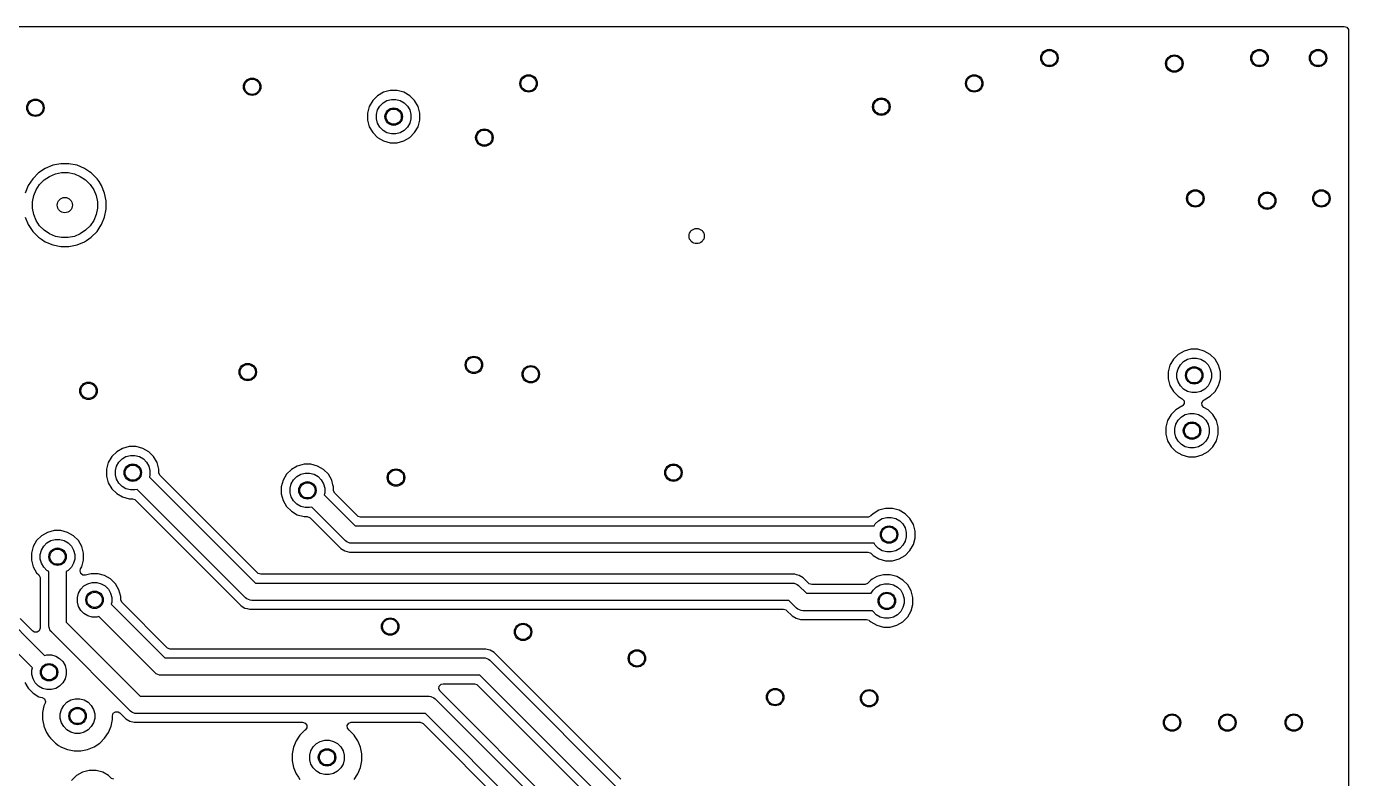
# Model space of a CAD drawing. Extents: x 3.9 to 7.48, y -4.89 to -2.91.
# Drawn here: x 6.283 to 7.478, y -3.588 to -2.908 of the extents above; entities that cross this region are included whole.
import ezdxf

# ---------------------------------------------------------------- set-up
doc = ezdxf.new("R2010")
doc.units = 0
doc.header["$MEASUREMENT"] = 0
doc.layers.add('BLACK', color=7, linetype='CONTINUOUS')

msp = doc.modelspace()

# ---------------------------------------------------------------- linework, layer by layer
at = {"layer": 'BLACK', "linetype": 'CONTINUOUS'}
for p, q in [((3.903, -2.9079), (7.4744, -2.9079)), ((7.4744, -2.9079), (7.4767, -2.9087)), ((7.4767, -2.9087), (7.4781, -2.9106)), ((7.4781, -2.9106), (7.4783, -2.9118)), ((7.4783, -2.9118), (7.4783, -4.8832)), ((6.5958, -2.975), (6.5926, -2.9804)), ((6.6002, -2.9706), (6.5958, -2.975)), ((6.6055, -2.9675), (6.6002, -2.9706)), ((6.6022, -2.9799), (6.6051, -2.977)), ((6.6051, -2.977), (6.6086, -2.975)), ((6.6116, -2.9659), (6.6055, -2.9675)), ((6.6086, -2.975), (6.6126, -2.9739)), ((6.6178, -2.9659), (6.6116, -2.9659)), ((6.6126, -2.9739), (6.6167, -2.9739)), ((6.6167, -2.9739), (6.6207, -2.975)), ((6.6238, -2.9675), (6.6178, -2.9659)), ((6.6207, -2.975), (6.6243, -2.977)), ((6.6292, -2.9706), (6.6238, -2.9675)), ((6.6243, -2.977), (6.6272, -2.9799)), ((6.6336, -2.975), (6.6292, -2.9706)), ((6.6367, -2.9804), (6.6336, -2.975)), ((6.5926, -2.9804), (6.591, -2.9864)), ((6.591, -2.9864), (6.591, -2.9926)), ((6.5991, -2.9875), (6.6001, -2.9835)), ((6.5991, -2.9916), (6.5991, -2.9875)), ((6.6001, -2.9835), (6.6022, -2.9799)), ((6.6272, -2.9799), (6.6292, -2.9835)), ((6.6292, -2.9835), (6.6303, -2.9875)), ((6.6303, -2.9875), (6.6303, -2.9916)), ((6.6383, -2.9864), (6.6367, -2.9804)), ((6.6383, -2.9926), (6.6383, -2.9864)), ((6.591, -2.9926), (6.5926, -2.9986)), ((6.5926, -2.9986), (6.5958, -3.004)), ((6.6001, -2.9955), (6.5991, -2.9916)), ((6.6022, -2.9991), (6.6001, -2.9955)), ((6.6051, -3.002), (6.6022, -2.9991)), ((6.6272, -2.9991), (6.6243, -3.002)), ((6.6292, -2.9955), (6.6272, -2.9991)), ((6.6303, -2.9916), (6.6292, -2.9955)), ((6.6336, -3.004), (6.6367, -2.9986)), ((6.6367, -2.9986), (6.6383, -2.9926)), ((6.5958, -3.004), (6.6002, -3.0084)), ((6.6002, -3.0084), (6.6055, -3.0115)), ((6.6086, -3.0041), (6.6051, -3.002)), ((6.6055, -3.0115), (6.6116, -3.0132)), ((6.6126, -3.0051), (6.6086, -3.0041)), ((6.6116, -3.0132), (6.6116, -3.0132)), ((6.6116, -3.0132), (6.6178, -3.0132)), ((6.6167, -3.0051), (6.6126, -3.0051)), ((6.6207, -3.0041), (6.6167, -3.0051)), ((6.6178, -3.0132), (6.6238, -3.0115)), ((6.6178, -3.0132), (6.6178, -3.0132)), ((6.6243, -3.002), (6.6207, -3.0041)), ((6.6238, -3.0115), (6.6292, -3.0084)), ((6.6292, -3.0084), (6.6336, -3.004)), ((6.2996, -3.0364), (6.2935, -3.0404)), ((6.3064, -3.0335), (6.2996, -3.0364)), ((6.2996, -3.0364), (6.2996, -3.0364)), ((6.3137, -3.0321), (6.3064, -3.0335)), ((6.321, -3.0321), (6.3137, -3.0321)), ((6.3137, -3.0321), (6.3137, -3.0321)), ((6.3283, -3.0335), (6.321, -3.0321)), ((6.321, -3.0321), (6.321, -3.0321)), ((6.3351, -3.0364), (6.3283, -3.0335)), ((6.3395, -3.0393), (6.3351, -3.0364)), ((6.3351, -3.0364), (6.3351, -3.0364)), ((6.2883, -3.0457), (6.2842, -3.0518)), ((6.2935, -3.0404), (6.2883, -3.0457)), ((6.2883, -3.0457), (6.2883, -3.0457)), ((6.2935, -3.0404), (6.2935, -3.0404)), ((6.2945, -3.0508), (6.2986, -3.0467)), ((6.2986, -3.0467), (6.3034, -3.0435)), ((6.3034, -3.0435), (6.3088, -3.0413)), ((6.3088, -3.0413), (6.3144, -3.0401)), ((6.3144, -3.0401), (6.3202, -3.0401)), ((6.3202, -3.0401), (6.3259, -3.0413)), ((6.3259, -3.0413), (6.3313, -3.0435)), ((6.3313, -3.0435), (6.3361, -3.0467)), ((6.3361, -3.0467), (6.3402, -3.0508)), ((6.3412, -3.0404), (6.3395, -3.0393)), ((6.3464, -3.0457), (6.3412, -3.0404)), ((6.3482, -3.0483), (6.3464, -3.0457)), ((6.3505, -3.0518), (6.3482, -3.0483)), ((6.2842, -3.0518), (6.2814, -3.0586)), ((6.2842, -3.0518), (6.2842, -3.0518)), ((6.288, -3.0666), (6.2891, -3.0609)), ((6.2891, -3.0609), (6.2913, -3.0556)), ((6.2913, -3.0556), (6.2945, -3.0508)), ((6.3402, -3.0508), (6.3434, -3.0556)), ((6.3434, -3.0556), (6.3456, -3.0609)), ((6.3456, -3.0609), (6.3467, -3.0666)), ((6.3533, -3.0586), (6.3505, -3.0518)), ((6.3505, -3.0518), (6.3505, -3.0518)), ((6.3505, -3.0518), (6.3505, -3.0518)), ((6.3548, -3.0658), (6.3533, -3.0586)), ((6.288, -3.0724), (6.288, -3.0666)), ((6.2891, -3.0781), (6.288, -3.0724)), ((6.3467, -3.0724), (6.3456, -3.0781)), ((6.3467, -3.0666), (6.3467, -3.0724)), ((6.3548, -3.0732), (6.3548, -3.0658)), ((6.2814, -3.0804), (6.2842, -3.0872)), ((6.2913, -3.0834), (6.2891, -3.0781)), ((6.2945, -3.0882), (6.2913, -3.0834)), ((6.3434, -3.0834), (6.3402, -3.0882)), ((6.3456, -3.0781), (6.3434, -3.0834)), ((6.3505, -3.0872), (6.3533, -3.0804)), ((6.3533, -3.0804), (6.3548, -3.0732)), ((6.2842, -3.0872), (6.2842, -3.0872)), ((6.2842, -3.0872), (6.2871, -3.0916)), ((6.2871, -3.0916), (6.2883, -3.0934)), ((6.2883, -3.0934), (6.2935, -3.0986)), ((6.2986, -3.0923), (6.2945, -3.0882)), ((6.3034, -3.0956), (6.2986, -3.0923)), ((6.3088, -3.0978), (6.3034, -3.0956)), ((6.3313, -3.0956), (6.3259, -3.0978)), ((6.3361, -3.0923), (6.3313, -3.0956)), ((6.3402, -3.0882), (6.3361, -3.0923)), ((6.3412, -3.0986), (6.3464, -3.0934)), ((6.3464, -3.0934), (6.3493, -3.089)), ((6.3493, -3.089), (6.3505, -3.0872)), ((6.3505, -3.0872), (6.3505, -3.0872)), ((6.3505, -3.0872), (6.3505, -3.0872)), ((6.2935, -3.0986), (6.2961, -3.1003)), ((6.2961, -3.1003), (6.2996, -3.1027)), ((6.2996, -3.1027), (6.2996, -3.1027)), ((6.2996, -3.1027), (6.2996, -3.1027)), ((6.2996, -3.1027), (6.3064, -3.1055)), ((6.3064, -3.1055), (6.3137, -3.1069)), ((6.3144, -3.0989), (6.3088, -3.0978)), ((6.3137, -3.1069), (6.3137, -3.1069)), ((6.3137, -3.1069), (6.321, -3.1069)), ((6.3202, -3.0989), (6.3144, -3.0989)), ((6.3259, -3.0978), (6.3202, -3.0989)), ((6.321, -3.1069), (6.3283, -3.1055)), ((6.321, -3.1069), (6.321, -3.1069)), ((6.3283, -3.1055), (6.3351, -3.1027)), ((6.3351, -3.1027), (6.3368, -3.1015)), ((6.3351, -3.1027), (6.3351, -3.1027)), ((6.3351, -3.1027), (6.3351, -3.1027)), ((6.3368, -3.1015), (6.3412, -3.0986)), ((7.3295, -3.2015), (7.3242, -3.2046)), ((7.3356, -3.1999), (7.3295, -3.2015)), ((7.3418, -3.1999), (7.3356, -3.1999)), ((7.3478, -3.2015), (7.3418, -3.1999)), ((7.3532, -3.2046), (7.3478, -3.2015)), ((7.3166, -3.2144), (7.315, -3.2204)), ((7.3198, -3.209), (7.3166, -3.2144)), ((7.3242, -3.2046), (7.3198, -3.209)), ((7.3241, -3.2175), (7.3262, -3.2139)), ((7.3262, -3.2139), (7.3291, -3.211)), ((7.3291, -3.211), (7.3326, -3.209)), ((7.3326, -3.209), (7.3366, -3.2079)), ((7.3366, -3.2079), (7.3407, -3.2079)), ((7.3407, -3.2079), (7.3447, -3.209)), ((7.3447, -3.209), (7.3483, -3.211)), ((7.3483, -3.211), (7.3512, -3.2139)), ((7.3512, -3.2139), (7.3532, -3.2175)), ((7.3576, -3.209), (7.3532, -3.2046)), ((7.3607, -3.2144), (7.3576, -3.209)), ((7.3623, -3.2204), (7.3607, -3.2144)), ((7.315, -3.2204), (7.315, -3.2266)), ((7.315, -3.2266), (7.3166, -3.2326)), ((7.3231, -3.2215), (7.3241, -3.2175)), ((7.3231, -3.2256), (7.3231, -3.2215)), ((7.3241, -3.2295), (7.3231, -3.2256)), ((7.3532, -3.2175), (7.3543, -3.2215)), ((7.3543, -3.2256), (7.3532, -3.2295)), ((7.3543, -3.2215), (7.3543, -3.2256)), ((7.3607, -3.2326), (7.3623, -3.2266)), ((7.3623, -3.2266), (7.3623, -3.2204)), ((7.3166, -3.2326), (7.3198, -3.238)), ((7.3198, -3.238), (7.3242, -3.2424)), ((7.3262, -3.2331), (7.3241, -3.2295)), ((7.3291, -3.236), (7.3262, -3.2331)), ((7.3326, -3.2381), (7.3291, -3.236)), ((7.3366, -3.2391), (7.3326, -3.2381)), ((7.3407, -3.2391), (7.3366, -3.2391)), ((7.3447, -3.2381), (7.3407, -3.2391)), ((7.3483, -3.236), (7.3447, -3.2381)), ((7.3512, -3.2331), (7.3483, -3.236)), ((7.3532, -3.2295), (7.3512, -3.2331)), ((7.3532, -3.2424), (7.3576, -3.238)), ((7.3576, -3.238), (7.3607, -3.2326)), ((7.3275, -3.2515), (7.3222, -3.2546)), ((7.3242, -3.2424), (7.3279, -3.2446)), ((7.3278, -3.2514), (7.3275, -3.2515)), ((7.3275, -3.2515), (7.3275, -3.2515)), ((7.3285, -3.2508), (7.3278, -3.2513)), ((7.3278, -3.2513), (7.3278, -3.2514)), ((7.3279, -3.2446), (7.3295, -3.2464)), ((7.3297, -3.2488), (7.3285, -3.2508)), ((7.3295, -3.2464), (7.3297, -3.2488)), ((7.3456, -3.2483), (7.3468, -3.2462)), ((7.3459, -3.2507), (7.3456, -3.2483)), ((7.3475, -3.2525), (7.3459, -3.2507)), ((7.3468, -3.2462), (7.3476, -3.2457)), ((7.3476, -3.2457), (7.3478, -3.2455)), ((7.3476, -3.2457), (7.3476, -3.2457)), ((7.3478, -3.2455), (7.3532, -3.2424)), ((7.3478, -3.2455), (7.3478, -3.2455)), ((7.3178, -3.259), (7.3146, -3.2644)), ((7.3222, -3.2546), (7.3178, -3.259)), ((7.3221, -3.2675), (7.3242, -3.2639)), ((7.3242, -3.2639), (7.3271, -3.261)), ((7.3271, -3.261), (7.3306, -3.259)), ((7.3306, -3.259), (7.3346, -3.2579)), ((7.3346, -3.2579), (7.3387, -3.2579)), ((7.3387, -3.2579), (7.3427, -3.259)), ((7.3427, -3.259), (7.3463, -3.261)), ((7.3463, -3.261), (7.3492, -3.2639)), ((7.3512, -3.2546), (7.3475, -3.2525)), ((7.3492, -3.2639), (7.3512, -3.2675)), ((7.3556, -3.259), (7.3512, -3.2546)), ((7.3587, -3.2644), (7.3556, -3.259)), ((7.3146, -3.2644), (7.313, -3.2704)), ((7.313, -3.2704), (7.313, -3.2766)), ((7.3211, -3.2715), (7.3221, -3.2675)), ((7.3211, -3.2756), (7.3211, -3.2715)), ((7.3221, -3.2795), (7.3211, -3.2756)), ((7.3512, -3.2675), (7.3523, -3.2715)), ((7.3523, -3.2756), (7.3512, -3.2795)), ((7.3523, -3.2715), (7.3523, -3.2756)), ((7.3603, -3.2704), (7.3587, -3.2644)), ((7.3603, -3.2766), (7.3603, -3.2704)), ((6.3756, -3.2879), (6.3695, -3.2895)), ((6.3818, -3.2879), (6.3756, -3.2879)), ((6.3878, -3.2895), (6.3818, -3.2879)), ((7.313, -3.2766), (7.3146, -3.2826)), ((7.3146, -3.2826), (7.3178, -3.288)), ((7.3178, -3.288), (7.3222, -3.2924)), ((7.3242, -3.2831), (7.3221, -3.2795)), ((7.3271, -3.286), (7.3242, -3.2831)), ((7.3306, -3.2881), (7.3271, -3.286)), ((7.3346, -3.2891), (7.3306, -3.2881)), ((7.3427, -3.2881), (7.3387, -3.2891)), ((7.3463, -3.286), (7.3427, -3.2881)), ((7.3492, -3.2831), (7.3463, -3.286)), ((7.3512, -3.2795), (7.3492, -3.2831)), ((7.3512, -3.2924), (7.3556, -3.288)), ((7.3556, -3.288), (7.3587, -3.2826)), ((7.3587, -3.2826), (7.3603, -3.2766)), ((6.3598, -3.297), (6.3566, -3.3024)), ((6.3642, -3.2926), (6.3598, -3.297)), ((6.3695, -3.2895), (6.3642, -3.2926)), ((6.3662, -3.3019), (6.3691, -3.299)), ((6.3691, -3.299), (6.3726, -3.297)), ((6.3726, -3.297), (6.3766, -3.2959)), ((6.3766, -3.2959), (6.3807, -3.2959)), ((6.3807, -3.2959), (6.3847, -3.297)), ((6.3847, -3.297), (6.3883, -3.299)), ((6.3932, -3.2926), (6.3878, -3.2895)), ((6.3883, -3.299), (6.3912, -3.3019)), ((6.3976, -3.297), (6.3932, -3.2926)), ((6.4007, -3.3024), (6.3976, -3.297)), ((7.3222, -3.2924), (7.3275, -3.2955)), ((7.3275, -3.2955), (7.3336, -3.2972)), ((7.3336, -3.2972), (7.3336, -3.2972)), ((7.3336, -3.2972), (7.3398, -3.2972)), ((7.3387, -3.2891), (7.3346, -3.2891)), ((7.3398, -3.2972), (7.3458, -3.2955)), ((7.3398, -3.2972), (7.3398, -3.2972)), ((7.3458, -3.2955), (7.3512, -3.2924)), ((6.3566, -3.3024), (6.355, -3.3084)), ((6.355, -3.3084), (6.355, -3.3146)), ((6.3631, -3.3095), (6.3641, -3.3055)), ((6.3631, -3.3136), (6.3631, -3.3095)), ((6.3641, -3.3055), (6.3662, -3.3019)), ((6.3912, -3.3019), (6.3932, -3.3055)), ((6.3932, -3.3055), (6.3943, -3.3095)), ((6.3943, -3.3095), (6.3943, -3.3136)), ((6.4023, -3.3084), (6.4007, -3.3024)), ((6.4023, -3.3112), (6.4023, -3.3084)), ((6.4023, -3.3084), (6.4023, -3.3084)), ((6.4024, -3.3119), (6.4023, -3.3112)), ((6.4035, -3.314), (6.4024, -3.3119)), ((6.5222, -3.3086), (6.5178, -3.313)), ((6.5275, -3.3055), (6.5222, -3.3086)), ((6.5336, -3.3039), (6.5275, -3.3055)), ((6.5306, -3.313), (6.5346, -3.3119)), ((6.5398, -3.3039), (6.5336, -3.3039)), ((6.5346, -3.3119), (6.5387, -3.3119)), ((6.5387, -3.3119), (6.5427, -3.313)), ((6.5458, -3.3055), (6.5398, -3.3039)), ((6.5512, -3.3086), (6.5458, -3.3055)), ((6.5556, -3.313), (6.5512, -3.3086)), ((6.355, -3.3146), (6.3566, -3.3206)), ((6.3566, -3.3206), (6.3598, -3.326)), ((6.3641, -3.3175), (6.3631, -3.3136)), ((6.3662, -3.3211), (6.3641, -3.3175)), ((6.3691, -3.324), (6.3662, -3.3211)), ((6.3726, -3.3261), (6.3691, -3.324)), ((6.3943, -3.3136), (6.3938, -3.3155)), ((6.3938, -3.3155), (6.4896, -3.4113)), ((6.4139, -3.3244), (6.4035, -3.314)), ((6.5146, -3.3184), (6.513, -3.3244)), ((6.5178, -3.313), (6.5146, -3.3184)), ((6.5211, -3.3255), (6.5221, -3.3215)), ((6.5221, -3.3215), (6.5242, -3.3179)), ((6.5242, -3.3179), (6.5271, -3.315)), ((6.5271, -3.315), (6.5306, -3.313)), ((6.5427, -3.313), (6.5463, -3.315)), ((6.5463, -3.315), (6.5492, -3.3179)), ((6.5492, -3.3179), (6.5512, -3.3215)), ((6.5512, -3.3215), (6.5523, -3.3255)), ((6.5587, -3.3184), (6.5556, -3.313)), ((6.5598, -3.3226), (6.5587, -3.3184)), ((6.5603, -3.3244), (6.5598, -3.3226)), ((6.3598, -3.326), (6.3642, -3.3304)), ((6.3642, -3.3304), (6.3695, -3.3335)), ((6.3695, -3.3335), (6.3756, -3.3352)), ((6.3766, -3.3271), (6.3726, -3.3261)), ((6.3756, -3.3352), (6.3784, -3.3352)), ((6.3807, -3.3271), (6.3766, -3.3271)), ((6.3784, -3.3352), (6.3807, -3.3359)), ((6.3826, -3.3266), (6.3807, -3.3271)), ((6.3807, -3.3359), (6.3812, -3.3363)), ((6.4808, -3.4248), (6.3826, -3.3266)), ((6.4164, -3.3269), (6.4139, -3.3244)), ((6.4917, -3.4023), (6.4164, -3.3269)), ((6.513, -3.3244), (6.513, -3.3306)), ((6.513, -3.3306), (6.5146, -3.3366)), ((6.5211, -3.3296), (6.5211, -3.3255)), ((6.5221, -3.3335), (6.5211, -3.3296)), ((6.5242, -3.3371), (6.5221, -3.3335)), ((6.5523, -3.3296), (6.5518, -3.3315)), ((6.5518, -3.3315), (6.5799, -3.3596)), ((6.5523, -3.3255), (6.5523, -3.3296)), ((6.5603, -3.3272), (6.5603, -3.3244)), ((6.5604, -3.3279), (6.5603, -3.3272)), ((6.5615, -3.33), (6.5604, -3.3279)), ((6.5821, -3.3506), (6.5615, -3.33)), ((6.3812, -3.3363), (6.4277, -3.3828)), ((6.5146, -3.3366), (6.5178, -3.342)), ((6.5178, -3.342), (6.5222, -3.3464)), ((6.5222, -3.3464), (6.5275, -3.3495)), ((6.5271, -3.34), (6.5242, -3.3371)), ((6.5306, -3.3421), (6.5271, -3.34)), ((6.5346, -3.3431), (6.5306, -3.3421)), ((6.5387, -3.3431), (6.5346, -3.3431)), ((6.5406, -3.3426), (6.5387, -3.3431)), ((6.5711, -3.3731), (6.5406, -3.3426)), ((7.0535, -3.3455), (7.0482, -3.3486)), ((7.0596, -3.3439), (7.0535, -3.3455)), ((7.0658, -3.3439), (7.0596, -3.3439)), ((7.0718, -3.3455), (7.0658, -3.3439)), ((7.0772, -3.3486), (7.0718, -3.3455)), ((6.5275, -3.3495), (6.5336, -3.3512)), ((6.5336, -3.3512), (6.5364, -3.3512)), ((6.5364, -3.3512), (6.5387, -3.3519)), ((6.5387, -3.3519), (6.5392, -3.3523)), ((6.5392, -3.3523), (6.567, -3.3801)), ((6.5799, -3.3596), (7.0492, -3.3596)), ((6.5825, -3.351), (6.5821, -3.3506)), ((6.5848, -3.3517), (6.5825, -3.351)), ((7.0434, -3.3517), (6.5848, -3.3517)), ((7.044, -3.3517), (7.0434, -3.3517)), ((7.0461, -3.3506), (7.044, -3.3517)), ((7.0482, -3.3486), (7.0461, -3.3506)), ((7.0492, -3.3596), (7.0502, -3.3579)), ((7.0502, -3.3579), (7.0531, -3.355)), ((7.0531, -3.355), (7.0566, -3.353)), ((7.0566, -3.353), (7.0606, -3.3519)), ((7.0606, -3.3519), (7.0647, -3.3519)), ((7.0647, -3.3519), (7.0687, -3.353)), ((7.0687, -3.353), (7.0723, -3.355)), ((7.0723, -3.355), (7.0752, -3.3579)), ((7.0752, -3.3579), (7.0772, -3.3615)), ((7.0816, -3.353), (7.0772, -3.3486)), ((7.0847, -3.3584), (7.0816, -3.353)), ((7.0863, -3.3644), (7.0847, -3.3584)), ((6.2962, -3.3686), (6.2918, -3.373)), ((6.3015, -3.3655), (6.2962, -3.3686)), ((6.3076, -3.3639), (6.3015, -3.3655)), ((6.3138, -3.3639), (6.3076, -3.3639)), ((6.3198, -3.3655), (6.3138, -3.3639)), ((6.3252, -3.3686), (6.3198, -3.3655)), ((6.3296, -3.373), (6.3252, -3.3686)), ((7.0772, -3.3615), (7.0783, -3.3655)), ((7.0783, -3.3696), (7.0772, -3.3735)), ((7.0783, -3.3655), (7.0783, -3.3696)), ((7.0847, -3.3766), (7.0863, -3.3706)), ((7.0863, -3.3706), (7.0863, -3.3644)), ((6.2886, -3.3784), (6.287, -3.3844)), ((6.2918, -3.373), (6.2886, -3.3784)), ((6.2951, -3.3855), (6.2961, -3.3815)), ((6.2961, -3.3815), (6.2982, -3.3779)), ((6.2982, -3.3779), (6.3011, -3.375)), ((6.3011, -3.375), (6.3046, -3.373)), ((6.3046, -3.373), (6.3086, -3.3719)), ((6.3086, -3.3719), (6.3127, -3.3719)), ((6.3127, -3.3719), (6.3167, -3.373)), ((6.3167, -3.373), (6.3203, -3.375)), ((6.3203, -3.375), (6.3232, -3.3779)), ((6.3232, -3.3779), (6.3252, -3.3815)), ((6.3252, -3.3815), (6.3263, -3.3855)), ((6.3327, -3.3784), (6.3296, -3.373)), ((6.3343, -3.3844), (6.3327, -3.3784)), ((6.4277, -3.3828), (6.4737, -3.4289)), ((6.567, -3.3801), (6.567, -3.3801)), ((6.567, -3.3801), (6.567, -3.3801)), ((6.567, -3.3801), (6.567, -3.3801)), ((6.567, -3.3801), (6.5706, -3.3822)), ((6.5706, -3.3822), (6.5706, -3.3822)), ((6.5706, -3.3822), (6.5706, -3.3822)), ((6.5706, -3.3822), (6.5706, -3.3822)), ((6.5706, -3.3822), (6.5746, -3.3833)), ((6.5723, -3.3741), (6.5711, -3.3731)), ((6.5751, -3.3752), (6.5723, -3.3741)), ((6.5746, -3.3833), (7.0434, -3.3833)), ((6.5767, -3.3754), (6.5751, -3.3752)), ((7.0492, -3.3754), (6.5767, -3.3754)), ((7.0434, -3.3833), (7.0457, -3.384)), ((7.0502, -3.3771), (7.0492, -3.3754)), ((7.0531, -3.38), (7.0502, -3.3771)), ((7.0566, -3.3821), (7.0531, -3.38)), ((7.0606, -3.3831), (7.0566, -3.3821)), ((7.0647, -3.3831), (7.0606, -3.3831)), ((7.0687, -3.3821), (7.0647, -3.3831)), ((7.0723, -3.38), (7.0687, -3.3821)), ((7.0752, -3.3771), (7.0723, -3.38)), ((7.0772, -3.3735), (7.0752, -3.3771)), ((7.0772, -3.3864), (7.0816, -3.382)), ((7.0816, -3.382), (7.0847, -3.3766)), ((6.287, -3.3844), (6.287, -3.3906)), ((6.287, -3.3906), (6.2886, -3.3966)), ((6.2951, -3.3896), (6.2951, -3.3855)), ((6.2961, -3.3935), (6.2951, -3.3896)), ((6.2982, -3.3971), (6.2961, -3.3935)), ((6.3252, -3.3935), (6.3232, -3.3971)), ((6.3263, -3.3896), (6.3252, -3.3935)), ((6.3263, -3.3855), (6.3263, -3.3896)), ((6.3327, -3.3966), (6.3343, -3.3906)), ((6.3343, -3.3906), (6.3343, -3.3844)), ((7.0457, -3.384), (7.0461, -3.3844)), ((7.0461, -3.3844), (7.0482, -3.3864)), ((7.0482, -3.3864), (7.0482, -3.3864)), ((7.0482, -3.3864), (7.0535, -3.3895)), ((7.0535, -3.3895), (7.0596, -3.3912)), ((7.0596, -3.3912), (7.0596, -3.3912)), ((7.0596, -3.3912), (7.0658, -3.3912)), ((7.0658, -3.3912), (7.0718, -3.3895)), ((7.0658, -3.3912), (7.0658, -3.3912)), ((7.0718, -3.3895), (7.0772, -3.3864)), ((6.2886, -3.3966), (6.2918, -3.402)), ((6.2918, -3.402), (6.2938, -3.404)), ((6.2938, -3.404), (6.2949, -3.4062)), ((6.2949, -3.4062), (6.2949, -3.4068)), ((6.2949, -3.4068), (6.2949, -3.4522)), ((6.3011, -3.4), (6.2982, -3.3971)), ((6.3028, -3.401), (6.3011, -3.4)), ((6.3028, -3.4501), (6.3028, -3.401)), ((6.3203, -3.4), (6.3185, -3.401)), ((6.3185, -3.401), (6.3185, -3.4468)), ((6.3232, -3.3971), (6.3203, -3.4)), ((6.3311, -3.4003), (6.3316, -3.3985)), ((6.3317, -3.4026), (6.3311, -3.4003)), ((6.3316, -3.3985), (6.3327, -3.3966)), ((6.3336, -3.4041), (6.3317, -3.4026)), ((6.336, -3.4042), (6.3336, -3.4041)), ((6.3396, -3.4033), (6.336, -3.4042)), ((6.3411, -3.4029), (6.3396, -3.4033)), ((6.3473, -3.4029), (6.3411, -3.4029)), ((6.3533, -3.4045), (6.3473, -3.4029)), ((6.3587, -3.4076), (6.3533, -3.4045)), ((6.3631, -3.412), (6.3587, -3.4076)), ((6.4922, -3.4027), (6.4917, -3.4023)), ((6.4945, -3.4034), (6.4922, -3.4027)), ((6.9774, -3.4034), (6.4945, -3.4034)), ((6.9791, -3.4039), (6.9774, -3.4034)), ((6.9774, -3.4034), (6.9774, -3.4034)), ((6.9814, -3.4045), (6.9791, -3.4039)), ((6.985, -3.4066), (6.9814, -3.4045)), ((6.9814, -3.4045), (6.9814, -3.4045)), ((6.9901, -3.4116), (6.985, -3.4066)), ((6.985, -3.4066), (6.985, -3.4066)), ((7.0515, -3.4055), (7.0474, -3.4079)), ((7.0576, -3.4039), (7.0515, -3.4055)), ((7.0638, -3.4039), (7.0576, -3.4039)), ((7.0698, -3.4055), (7.0638, -3.4039)), ((7.0752, -3.4086), (7.0698, -3.4055)), ((6.3296, -3.4205), (6.3317, -3.4169)), ((6.3317, -3.4169), (6.3346, -3.414)), ((6.3346, -3.414), (6.3381, -3.412)), ((6.3381, -3.412), (6.3421, -3.4109)), ((6.3421, -3.4109), (6.3462, -3.4109)), ((6.3462, -3.4109), (6.3502, -3.412)), ((6.3502, -3.412), (6.3538, -3.414)), ((6.3538, -3.414), (6.3567, -3.4169)), ((6.3567, -3.4169), (6.3587, -3.4205)), ((6.3662, -3.4174), (6.3631, -3.412)), ((6.3678, -3.4234), (6.3662, -3.4174)), ((6.4896, -3.4113), (6.9754, -3.4113)), ((6.9754, -3.4113), (6.9769, -3.4115)), ((6.9769, -3.4115), (6.9797, -3.4126)), ((6.9797, -3.4126), (6.9809, -3.4136)), ((6.9809, -3.4136), (6.9879, -3.4206)), ((6.9905, -3.412), (6.9901, -3.4116)), ((6.9928, -3.4127), (6.9905, -3.412)), ((7.0404, -3.4127), (6.9928, -3.4127)), ((7.041, -3.4127), (7.0404, -3.4127)), ((7.0431, -3.4116), (7.041, -3.4127)), ((7.0462, -3.4086), (7.0431, -3.4116)), ((7.0474, -3.4079), (7.0462, -3.4086)), ((7.0466, -3.4206), (7.0482, -3.4179)), ((7.0482, -3.4179), (7.0511, -3.415)), ((7.0511, -3.415), (7.0546, -3.413)), ((7.0546, -3.413), (7.0586, -3.4119)), ((7.0586, -3.4119), (7.0627, -3.4119)), ((7.0627, -3.4119), (7.0667, -3.413)), ((7.0667, -3.413), (7.0703, -3.415)), ((7.0703, -3.415), (7.0732, -3.4179)), ((7.0732, -3.4179), (7.0752, -3.4215)), ((7.0796, -3.413), (7.0752, -3.4086)), ((7.0827, -3.4184), (7.0796, -3.413)), ((7.0843, -3.4244), (7.0827, -3.4184)), ((6.2473, -3.4252), (6.299, -3.4769)), ((6.3286, -3.4245), (6.3296, -3.4205)), ((6.3286, -3.4286), (6.3286, -3.4245)), ((6.3296, -3.4325), (6.3286, -3.4286)), ((6.3587, -3.4205), (6.3598, -3.4245)), ((6.3598, -3.4286), (6.3593, -3.4305)), ((6.3593, -3.4305), (6.4076, -3.4789)), ((6.3598, -3.4245), (6.3598, -3.4286)), ((6.3678, -3.4262), (6.3678, -3.4234)), ((6.3678, -3.4234), (6.3678, -3.4234)), ((6.3679, -3.4269), (6.3678, -3.4262)), ((6.369, -3.429), (6.3679, -3.4269)), ((6.4098, -3.4698), (6.369, -3.429)), ((6.4737, -3.4289), (6.4737, -3.4289)), ((6.4737, -3.4289), (6.4767, -3.4318)), ((6.482, -3.4257), (6.4808, -3.4248)), ((6.4848, -3.4269), (6.482, -3.4257)), ((6.4864, -3.4271), (6.4848, -3.4269)), ((6.9721, -3.4271), (6.4864, -3.4271)), ((6.9791, -3.4341), (6.9721, -3.4271)), ((6.9879, -3.4206), (7.0466, -3.4206)), ((7.0752, -3.4215), (7.0763, -3.4255)), ((7.0763, -3.4296), (7.0752, -3.4335)), ((7.0763, -3.4255), (7.0763, -3.4296)), ((7.0827, -3.4366), (7.0843, -3.4306)), ((7.0843, -3.4306), (7.0843, -3.4244)), ((6.2879, -3.4881), (6.2384, -3.4386)), ((6.2883, -3.455), (6.2768, -3.4435)), ((6.3317, -3.4361), (6.3296, -3.4325)), ((6.3346, -3.439), (6.3317, -3.4361)), ((6.3381, -3.4411), (6.3346, -3.439)), ((6.3421, -3.4421), (6.3381, -3.4411)), ((6.3462, -3.4421), (6.3421, -3.4421)), ((6.3481, -3.4416), (6.3462, -3.4421)), ((6.3988, -3.4923), (6.3481, -3.4416)), ((6.4767, -3.4318), (6.4767, -3.4318)), ((6.4767, -3.4318), (6.4802, -3.4339)), ((6.4802, -3.4339), (6.4802, -3.4339)), ((6.4802, -3.4339), (6.4803, -3.4339)), ((6.4803, -3.4339), (6.4803, -3.4339)), ((6.4803, -3.4339), (6.4803, -3.4339)), ((6.4803, -3.4339), (6.4823, -3.4344)), ((6.4823, -3.4344), (6.4843, -3.435)), ((6.4843, -3.435), (6.4843, -3.435)), ((6.4843, -3.435), (6.4843, -3.435)), ((6.4843, -3.435), (6.4887, -3.435)), ((6.4887, -3.435), (6.4887, -3.435)), ((6.4887, -3.435), (6.9672, -3.435)), ((6.9672, -3.435), (6.9695, -3.4357)), ((6.9695, -3.4357), (6.97, -3.4361)), ((6.97, -3.4361), (6.975, -3.4411)), ((6.975, -3.4411), (6.975, -3.4411)), ((6.975, -3.4411), (6.9786, -3.4432)), ((6.9786, -3.4432), (6.9786, -3.4432)), ((6.9786, -3.4432), (6.9786, -3.4432)), ((6.9786, -3.4432), (6.9786, -3.4432)), ((6.9786, -3.4432), (6.9826, -3.4443)), ((6.9803, -3.4351), (6.9791, -3.4341)), ((6.9831, -3.4362), (6.9803, -3.4351)), ((6.9847, -3.4364), (6.9831, -3.4362)), ((7.0478, -3.4364), (6.9847, -3.4364)), ((7.0482, -3.4371), (7.0478, -3.4364)), ((7.0511, -3.44), (7.0482, -3.4371)), ((7.0546, -3.4421), (7.0511, -3.44)), ((7.0586, -3.4431), (7.0546, -3.4421)), ((7.0627, -3.4431), (7.0586, -3.4431)), ((7.0667, -3.4421), (7.0627, -3.4431)), ((7.0703, -3.44), (7.0667, -3.4421)), ((7.0732, -3.4371), (7.0703, -3.44)), ((7.0752, -3.4335), (7.0732, -3.4371)), ((7.0752, -3.4464), (7.0796, -3.442)), ((7.0796, -3.442), (7.0827, -3.4366)), ((6.2898, -3.4559), (6.2883, -3.455)), ((6.2942, -3.4545), (6.2922, -3.4559)), ((6.2949, -3.4522), (6.2942, -3.4545)), ((6.303, -3.4516), (6.3028, -3.4501)), ((6.3041, -3.4544), (6.303, -3.4516)), ((6.3051, -3.4556), (6.3041, -3.4544)), ((6.3185, -3.4468), (6.3854, -3.5136)), ((6.9826, -3.4443), (7.0424, -3.4443)), ((7.0424, -3.4443), (7.0447, -3.445)), ((7.0447, -3.445), (7.0451, -3.4454)), ((7.0451, -3.4454), (7.0458, -3.446)), ((7.0458, -3.446), (7.0462, -3.4464)), ((7.0462, -3.4464), (7.0515, -3.4495)), ((7.0515, -3.4495), (7.0576, -3.4512)), ((7.0576, -3.4512), (7.0576, -3.4512)), ((7.0576, -3.4512), (7.0638, -3.4512)), ((7.0638, -3.4512), (7.0698, -3.4495)), ((7.0638, -3.4512), (7.0638, -3.4512)), ((7.0698, -3.4495), (7.0752, -3.4464)), ((6.2922, -3.4559), (6.2898, -3.4559)), ((6.3766, -3.5271), (6.3051, -3.4556)), ((6.299, -3.4769), (6.3009, -3.4764)), ((6.3009, -3.4764), (6.3051, -3.4764)), ((6.3051, -3.4764), (6.309, -3.4775)), ((6.309, -3.4775), (6.3126, -3.4795)), ((6.4076, -3.4789), (6.6959, -3.4789)), ((6.4102, -3.4702), (6.4098, -3.4698)), ((6.4125, -3.471), (6.4102, -3.4702)), ((6.698, -3.471), (6.4125, -3.471)), ((6.6959, -3.4789), (6.6974, -3.479)), ((6.6974, -3.479), (6.7003, -3.4802)), ((6.7004, -3.4716), (6.698, -3.471)), ((6.698, -3.471), (6.698, -3.471)), ((6.702, -3.472), (6.7004, -3.4716)), ((6.7056, -3.4741), (6.702, -3.472)), ((6.702, -3.472), (6.702, -3.472)), ((6.8202, -3.5887), (6.7056, -3.4741)), ((6.7056, -3.4741), (6.7056, -3.4741)), ((6.7056, -3.4741), (6.7056, -3.4741)), ((6.7056, -3.4741), (6.7056, -3.4741)), ((6.2874, -3.49), (6.2879, -3.4881)), ((6.2874, -3.4941), (6.2874, -3.49)), ((6.3126, -3.4795), (6.3155, -3.4824)), ((6.3155, -3.4824), (6.3176, -3.486)), ((6.3176, -3.486), (6.3186, -3.49)), ((6.3186, -3.49), (6.3186, -3.4941)), ((6.7003, -3.4802), (6.7015, -3.4812)), ((6.7015, -3.4812), (7.0107, -3.7904)), ((6.281, -3.5012), (6.2841, -3.5065)), ((6.2885, -3.4981), (6.2874, -3.4941)), ((6.2905, -3.5016), (6.2885, -3.4981)), ((6.2934, -3.5045), (6.2905, -3.5016)), ((6.3155, -3.5016), (6.3126, -3.5045)), ((6.3176, -3.4981), (6.3155, -3.5016)), ((6.3186, -3.4941), (6.3176, -3.4981)), ((6.4, -3.4933), (6.3988, -3.4923)), ((6.4028, -3.4945), (6.4, -3.4933)), ((6.4044, -3.4946), (6.4028, -3.4945)), ((6.6926, -3.4946), (6.4044, -3.4946)), ((6.6559, -3.5046), (6.6576, -3.5029)), ((6.6576, -3.5029), (6.6594, -3.5025)), ((6.6594, -3.5025), (6.6877, -3.5025)), ((6.6877, -3.5025), (6.69, -3.5032)), ((6.69, -3.5032), (6.6905, -3.5036)), ((6.9996, -3.8016), (6.6926, -3.4946)), ((6.2841, -3.5065), (6.2885, -3.511)), ((6.2885, -3.511), (6.2939, -3.5141)), ((6.297, -3.5066), (6.2934, -3.5045)), ((6.2939, -3.5141), (6.2968, -3.5149)), ((6.2968, -3.5149), (6.2988, -3.5162)), ((6.3009, -3.5076), (6.297, -3.5066)), ((6.3051, -3.5076), (6.3009, -3.5076)), ((6.309, -3.5066), (6.3051, -3.5076)), ((6.3126, -3.5045), (6.309, -3.5066)), ((6.3854, -3.5136), (6.6467, -3.5136)), ((6.6467, -3.5136), (6.6482, -3.5138)), ((6.6482, -3.5138), (6.651, -3.515)), ((6.651, -3.515), (6.6522, -3.5159)), ((6.6555, -3.507), (6.6559, -3.5046)), ((6.6566, -3.5092), (6.6555, -3.507)), ((6.8357, -3.6883), (6.6566, -3.5092)), ((6.6905, -3.5036), (6.9899, -3.803)), ((6.2984, -3.5225), (6.2972, -3.5285)), ((6.2994, -3.5201), (6.2984, -3.5225)), ((6.2988, -3.5162), (6.2997, -3.5184)), ((6.2997, -3.5184), (6.2994, -3.5201)), ((6.3131, -3.5296), (6.3142, -3.5256)), ((6.3142, -3.5256), (6.3163, -3.5221)), ((6.3163, -3.5221), (6.3192, -3.5191)), ((6.3192, -3.5191), (6.3227, -3.5171)), ((6.3227, -3.5171), (6.3267, -3.516)), ((6.3267, -3.516), (6.3308, -3.516)), ((6.3308, -3.516), (6.3348, -3.5171)), ((6.3348, -3.5171), (6.3383, -3.5191)), ((6.3383, -3.5191), (6.3412, -3.5221)), ((6.3412, -3.5221), (6.3433, -3.5256)), ((6.3433, -3.5256), (6.3444, -3.5296)), ((6.3778, -3.5281), (6.3766, -3.5271)), ((6.6522, -3.5159), (7.012, -3.8757)), ((6.2972, -3.5285), (6.2972, -3.5285)), ((6.2972, -3.5285), (6.2972, -3.5347)), ((6.2972, -3.5347), (6.2983, -3.5401)), ((6.3131, -3.5337), (6.3131, -3.5296)), ((6.3142, -3.5377), (6.3131, -3.5337)), ((6.3163, -3.5412), (6.3142, -3.5377)), ((6.3433, -3.5377), (6.3412, -3.5412)), ((6.3444, -3.5337), (6.3433, -3.5377)), ((6.3444, -3.5296), (6.3444, -3.5337)), ((6.3591, -3.5408), (6.3603, -3.5347)), ((6.3603, -3.5314), (6.361, -3.5291)), ((6.3603, -3.5347), (6.3603, -3.5314)), ((6.361, -3.5291), (6.363, -3.5277)), ((6.363, -3.5277), (6.3654, -3.5277)), ((6.3654, -3.5277), (6.3669, -3.5286)), ((6.3669, -3.5286), (6.3695, -3.5312)), ((6.3695, -3.5312), (6.3695, -3.5312)), ((6.3695, -3.5312), (6.3717, -3.5334)), ((6.3717, -3.5334), (6.3725, -3.5341)), ((6.3725, -3.5341), (6.376, -3.5362)), ((6.376, -3.5362), (6.3801, -3.5373)), ((6.3806, -3.5292), (6.3778, -3.5281)), ((6.3801, -3.5373), (6.3842, -3.5373)), ((6.3821, -3.5294), (6.3806, -3.5292)), ((6.6434, -3.5294), (6.3821, -3.5294)), ((6.3842, -3.5373), (6.5323, -3.5373)), ((6.5323, -3.5373), (6.5346, -3.538)), ((6.5346, -3.538), (6.536, -3.54)), ((6.5727, -3.5401), (6.5741, -3.5381)), ((6.5741, -3.5381), (6.5763, -3.5373)), ((6.5763, -3.5373), (6.5765, -3.5373)), ((6.5765, -3.5373), (6.6385, -3.5373)), ((6.6385, -3.5373), (6.6408, -3.538)), ((6.6408, -3.538), (6.6413, -3.5384)), ((6.6413, -3.5384), (6.9856, -3.8828)), ((6.9995, -3.8855), (6.6434, -3.5294)), ((6.2983, -3.5401), (6.2984, -3.5408)), ((6.2984, -3.5408), (6.2984, -3.5408)), ((6.2984, -3.5408), (6.3008, -3.5466)), ((6.3008, -3.5466), (6.3008, -3.5466)), ((6.3008, -3.5466), (6.3029, -3.5497)), ((6.3029, -3.5497), (6.3043, -3.5517)), ((6.3192, -3.5441), (6.3163, -3.5412)), ((6.3227, -3.5462), (6.3192, -3.5441)), ((6.3267, -3.5473), (6.3227, -3.5462)), ((6.3308, -3.5473), (6.3267, -3.5473)), ((6.3348, -3.5462), (6.3308, -3.5473)), ((6.3383, -3.5441), (6.3348, -3.5462)), ((6.3412, -3.5412), (6.3383, -3.5441)), ((6.3532, -3.5517), (6.3567, -3.5466)), ((6.3567, -3.5466), (6.3591, -3.5408)), ((6.5299, -3.5489), (6.5264, -3.5541)), ((6.5343, -3.5445), (6.5299, -3.5489)), ((6.5299, -3.5489), (6.5299, -3.5489)), ((6.5345, -3.5444), (6.5343, -3.5445)), ((6.5343, -3.5445), (6.5343, -3.5445)), ((6.5346, -3.5443), (6.5345, -3.5444)), ((6.536, -3.5424), (6.5346, -3.5443)), ((6.536, -3.54), (6.536, -3.5424)), ((6.5728, -3.5425), (6.5727, -3.5401)), ((6.5743, -3.5444), (6.5728, -3.5425)), ((6.5745, -3.5445), (6.5743, -3.5444)), ((6.5789, -3.5489), (6.5745, -3.5445)), ((6.5798, -3.5504), (6.5789, -3.5489)), ((6.5823, -3.5541), (6.5798, -3.5504)), ((6.3043, -3.5517), (6.3087, -3.5561)), ((6.3087, -3.5561), (6.3117, -3.5582)), ((6.3117, -3.5582), (6.3138, -3.5596)), ((6.3138, -3.5596), (6.3138, -3.5596)), ((6.3138, -3.5596), (6.3144, -3.5598)), ((6.3144, -3.5598), (6.3196, -3.5619)), ((6.3196, -3.5619), (6.3256, -3.5632)), ((6.3256, -3.5632), (6.3256, -3.5632)), ((6.3256, -3.5632), (6.3319, -3.5632)), ((6.3319, -3.5632), (6.3379, -3.5619)), ((6.3319, -3.5632), (6.3319, -3.5632)), ((6.3379, -3.5619), (6.3437, -3.5596)), ((6.3437, -3.5596), (6.3488, -3.5561)), ((6.3488, -3.5561), (6.3532, -3.5517)), ((6.5241, -3.5598), (6.5229, -3.5659)), ((6.5264, -3.5541), (6.5241, -3.5598)), ((6.5241, -3.5598), (6.5241, -3.5598)), ((6.5264, -3.5541), (6.5264, -3.5541)), ((6.5388, -3.567), (6.5398, -3.563)), ((6.5398, -3.563), (6.5419, -3.5594)), ((6.5419, -3.5594), (6.5448, -3.5565)), ((6.5448, -3.5565), (6.5483, -3.5545)), ((6.5483, -3.5545), (6.5523, -3.5534)), ((6.5523, -3.5534), (6.5564, -3.5534)), ((6.5564, -3.5534), (6.5604, -3.5545)), ((6.5604, -3.5545), (6.564, -3.5565)), ((6.564, -3.5565), (6.5669, -3.5594)), ((6.5669, -3.5594), (6.5689, -3.563)), ((6.5689, -3.563), (6.57, -3.567)), ((6.5831, -3.5561), (6.5823, -3.5541)), ((6.5823, -3.5541), (6.5823, -3.5541)), ((6.5847, -3.5598), (6.5831, -3.5561)), ((6.5859, -3.5659), (6.5847, -3.5598)), ((6.5229, -3.5659), (6.5229, -3.5721)), ((6.5229, -3.5721), (6.5241, -3.5782)), ((6.5388, -3.5711), (6.5388, -3.567)), ((6.5398, -3.575), (6.5388, -3.5711)), ((6.5419, -3.5786), (6.5398, -3.575)), ((6.5689, -3.575), (6.5669, -3.5786)), ((6.57, -3.5711), (6.5689, -3.575)), ((6.57, -3.567), (6.57, -3.5711)), ((6.5847, -3.5782), (6.5859, -3.5721)), ((6.5859, -3.5721), (6.5859, -3.5659)), ((6.3278, -3.5855), (6.3234, -3.5899)), ((6.3332, -3.5824), (6.3278, -3.5855)), ((6.3392, -3.5808), (6.3332, -3.5824)), ((6.3455, -3.5808), (6.3392, -3.5808)), ((6.3515, -3.5824), (6.3455, -3.5808)), ((6.3569, -3.5855), (6.3515, -3.5824)), ((6.3589, -3.5876), (6.3569, -3.5855)), ((6.3569, -3.5855), (6.3569, -3.5855)), ((6.5241, -3.5782), (6.5241, -3.5782)), ((6.5241, -3.5782), (6.5264, -3.5839)), ((6.5264, -3.5839), (6.5264, -3.5839)), ((6.5264, -3.5839), (6.5285, -3.587)), ((6.5285, -3.587), (6.5299, -3.5891)), ((6.5448, -3.5815), (6.5419, -3.5786)), ((6.5483, -3.5836), (6.5448, -3.5815)), ((6.5523, -3.5846), (6.5483, -3.5836)), ((6.5564, -3.5846), (6.5523, -3.5846)), ((6.5604, -3.5836), (6.5564, -3.5846)), ((6.564, -3.5815), (6.5604, -3.5836)), ((6.5669, -3.5786), (6.564, -3.5815)), ((6.5789, -3.5891), (6.5823, -3.5839)), ((6.5823, -3.5839), (6.5847, -3.5782)), ((6.3594, -3.588), (6.3589, -3.5876)), ((6.3617, -3.5887), (6.3594, -3.588))]:
    msp.add_line(p, q, dxfattribs=at)
at = {"layer": 'BLACK'}
for centre, radius in [((7.2077, -2.9365), 0.00787), ((7.3977, -2.9365), 0.00787), ((7.4507, -2.9365), 0.00787), ((7.3207, -2.9415), 0.00787), ((6.7367, -2.9595), 0.00787), ((7.1397, -2.9595), 0.00787), ((6.4867, -2.9625), 0.00787), ((6.2907, -2.9815), 0.00787), ((7.0557, -2.9805), 0.00787), ((6.6147, -2.9895), 0.00787), ((6.6967, -3.0085), 0.00787), ((7.3397, -3.0635), 0.00787), ((7.4047, -3.0655), 0.00787), ((7.4537, -3.0635), 0.00787), ((6.3173, -3.0695), 0.00689), ((6.8887, -3.0975), 0.00689), ((6.4827, -3.2205), 0.00787), ((6.6872, -3.214), 0.00787), ((6.7387, -3.2225), 0.00787), ((7.3387, -3.2235), 0.00787), ((6.3387, -3.2375), 0.00787), ((7.3367, -3.2735), 0.00787), ((6.3787, -3.3115), 0.00787), ((6.6168, -3.3159), 0.00787), ((6.8677, -3.3115), 0.00787), ((6.5367, -3.3275), 0.00787), ((7.0627, -3.3675), 0.00787), ((6.3107, -3.3875), 0.00787), ((6.3442, -3.4265), 0.00787), ((7.0607, -3.4275), 0.00787), ((6.6115, -3.4507), 0.00787), ((6.7317, -3.4555), 0.00787), ((6.8347, -3.4795), 0.00787), ((6.303, -3.492), 0.00787), ((6.9597, -3.5145), 0.00787), ((7.0447, -3.5155), 0.00787), ((6.3288, -3.5316), 0.00787), ((7.3187, -3.5375), 0.00787), ((7.3687, -3.5375), 0.00787), ((7.4287, -3.5375), 0.00787), ((6.5544, -3.569), 0.00787)]:
    msp.add_circle(centre, radius, dxfattribs=at)
at = {"layer": 'WHITE'}
for centre in [(7.2077, -2.9365), (7.3207, -2.9415), (7.3977, -2.9365), (7.4507, -2.9365), (6.7367, -2.9595), (7.1397, -2.9595), (6.4867, -2.9625), (6.2907, -2.9815), (7.0557, -2.9805), (6.6147, -2.9895), (6.6967, -3.0085), (7.3397, -3.0635), (7.4047, -3.0655), (7.4537, -3.0635), (6.3173, -3.0695), (6.8887, -3.0975), (6.4827, -3.2205), (6.6872, -3.214), (6.7387, -3.2225), (7.3387, -3.2235), (6.3387, -3.2375), (7.3367, -3.2735), (6.3787, -3.3115), (6.6168, -3.3159), (6.8677, -3.3115), (6.5367, -3.3275), (7.0627, -3.3675), (6.3107, -3.3875), (6.3442, -3.4265), (7.0607, -3.4275), (6.6115, -3.4507), (6.7317, -3.4555), (6.8347, -3.4795), (6.303, -3.492), (6.9597, -3.5145), (7.0447, -3.5155), (6.3288, -3.5316), (7.3187, -3.5375), (7.3687, -3.5375), (7.4287, -3.5375), (6.5544, -3.569)]:
    msp.add_circle(centre, 0.00689, dxfattribs=at)

doc.saveas('drawing.dxf')
